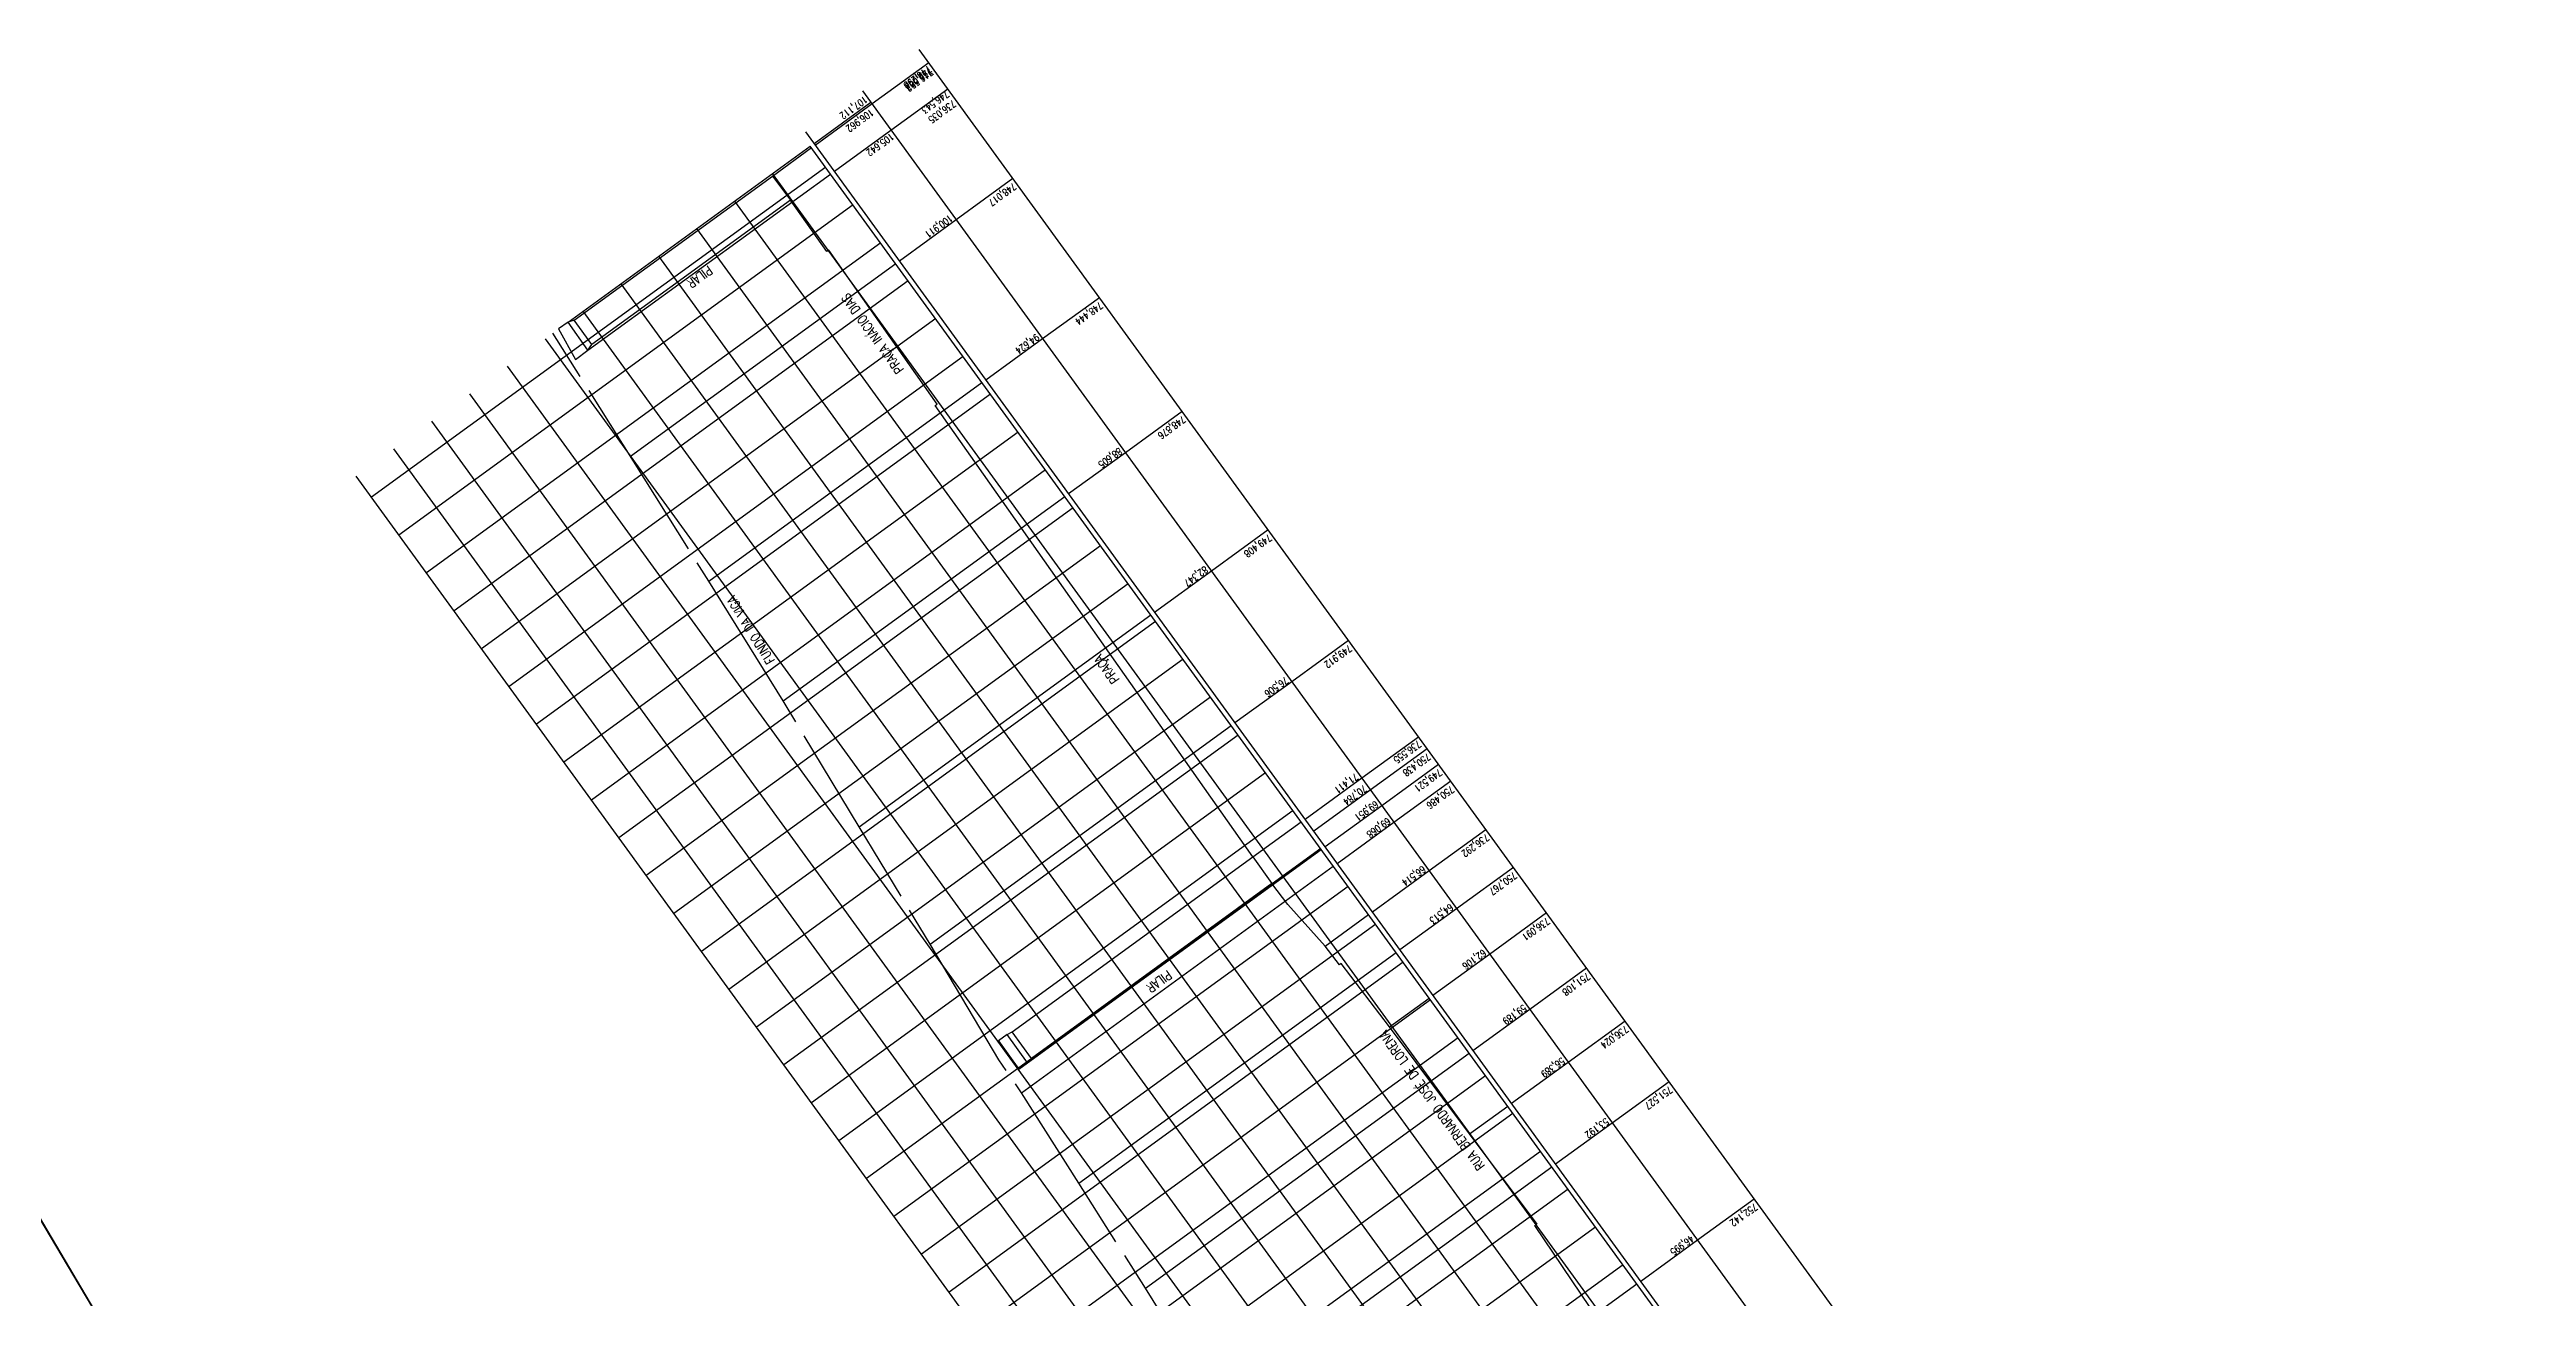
# Model space of a CAD drawing. Header units: metres. Extents: x 318500 to 325275, y 7408834 to 7428799.
# Drawn here: x 320550 to 320655.8, y 7410459.6 to 7410513 of the extents above; entities that cross this region are included whole.
import ezdxf

# ---------------------------------------------------------------- set-up
doc = ezdxf.new("R2010")
doc.units = ezdxf.units.M
doc.header["$MEASUREMENT"] = 0
doc.linetypes.add('CONTINUO', pattern=[0])
doc.linetypes.add('TRACEJADO', pattern=[8.7, 8, -0.7])
for name, color, linetype in [('Area', 45, 'Continuous'), ('Edificações', 30, 'Continuous'), ('TEXTO', 45, 'Continuous')]:
    doc.layers.add(name, color=color, linetype=linetype)
doc.styles.add('ROMANS', font='romans', dxfattribs={"height": 0.2})

msp = doc.modelspace()

# ---------------------------------------------------------------- linework, layer by layer
at = {"layer": 'Area'}
msp.add_lwpolyline([(320547.46, 7410466.51), (320554.25, 7410455.06)], dxfattribs=at)
at = {"layer": 'Edificações'}
msp.add_lwpolyline([(320548.59, 7410464.61), (320542.18, 7410468.95), (320539.73, 7410465.55), (320540.95, 7410464.73), (320536.15, 7410456.76), (320544.48, 7410451.45), (320544.07, 7410450.28), (320547.91, 7410447.54), (320553.84, 7410455.76), (320551.49, 7410459.71), (320550, 7410462.22), (320548.59, 7410464.61)], close=True, dxfattribs=at)
at = {"layer": 'TEXTO', "linetype": 'TRACEJADO', "elevation": -147.49, "flags": 128}
msp.add_lwpolyline([(320632.07, 7410402.76), (320621.47, 7410420.01), (320618.14, 7410425.42), (320615.18, 7410430.05), (320611.87, 7410435.55), (320606.28, 7410444.66), (320603.14, 7410449.53), (320600, 7410454.91), (320596.81, 7410460.01), (320593.96, 7410464.51), (320591.51, 7410468.36), (320590.54, 7410469.78), (320587.6, 7410474.72), (320584.57, 7410479.74), (320581.32, 7410485.12), (320578.14, 7410490.24), (320571.48, 7410500.84)], dxfattribs=at)
at = {"layer": 'TEXTO', "linetype": 'CONTINUO'}
for points in [[(320655.85, 7410418.4, -147.49), (320587.14, 7410512.96, -147.49)], [(320585.12, 7410510.65, -147.49), (320587.55, 7410512.41, -147.49)], [(320582.64, 7410508.95, -147.49), (320585.07, 7410510.71, -147.49)], [(320582.69, 7410508.88, -147.49), (320585.12, 7410510.65, -147.49)], [(320653.42, 7410416.64, -147.49), (320584.72, 7410511.2, -147.49)], [(320585.93, 7410509.52, -147.49), (320588.36, 7410511.29, -147.49)], [(320650.99, 7410414.88, -147.49), (320582.29, 7410509.44, -147.49)], [(320583.51, 7410507.76, -147.49), (320585.93, 7410509.52, -147.49)], [(320572.13, 7410501.31, 1.87), (320582.48, 7410508.83, -0.69)], [(320580.86, 7410507.55, -0.28), (320582.53, 7410508.77, -147.49)], [(320650.05, 7410415.83, -147.49), (320582.48, 7410508.83, -0.69)], [(320583.14, 7410507.93, -0.69), (320563.72, 7410493.83, -147.49)], [(320572.97, 7410500.11, 1.87), (320583.35, 7410507.64, -147.49)], [(320648.44, 7410414.65, -147.49), (320580.86, 7410507.66, -0.29)], [(320588.72, 7410505.7, -147.49), (320591.14, 7410507.46, -147.49)], [(320584.31, 7410506.32, -0.69), (320564.89, 7410492.21, -147.49)], [(320646.82, 7410413.48, -147.49), (320579.25, 7410506.48, 0.11)], [(320601.4, 7410478.45, -0.18), (320587.82, 7410497.75, -147.49), (320587.9, 7410497.81, -147.49), (320583.27, 7410504.39, -147.49), (320583.19, 7410504.33, -147.49), (320581.64, 7410506.53, -0.29)], [(320645.2, 7410412.3, -147.49), (320577.63, 7410505.31, 0.51)], [(320586.29, 7410503.93, -147.49), (320588.72, 7410505.7, -147.49)], [(320585.49, 7410504.7, -0.69), (320566.07, 7410490.59, -147.49)], [(320643.58, 7410411.12, -147.49), (320576.01, 7410504.13, 0.91)], [(320586.66, 7410503.08, -0.69), (320567.25, 7410488.97, -147.49)], [(320574.79, 7410495.58, 2.11), (320586.13, 7410503.82, -147.49)], [(320641.96, 7410409.95, -147.49), (320574.39, 7410502.95, 1.31)], [(320592.41, 7410500.61, -147.49), (320594.84, 7410502.37, -147.49)], [(320587.84, 7410501.46, -0.69), (320568.42, 7410487.35, -147.49)], [(320572.38, 7410501.39, 1.82), (320572.13, 7410501.31, 1.87)], [(320640.35, 7410408.77, -147.49), (320572.77, 7410501.78, 1.71)], [(320638.73, 7410407.6, -147.49), (320571.16, 7410500.6, 2.11)], [(320572.97, 7410500.11, 1.87), (320573.14, 7410500.35, 1.82)], [(320589.98, 7410498.85, -147.49), (320592.41, 7410500.61, -147.49)], [(320637.11, 7410406.42, -147.49), (320569.54, 7410499.43, 2.51)], [(320589.01, 7410499.84, -0.69), (320569.6, 7410485.74, -147.49)], [(320635.49, 7410405.25, -147.49), (320567.92, 7410498.25, 2.91)], [(320590.19, 7410498.23, -0.69), (320570.77, 7410484.12, -147.49)], [(320578.14, 7410490.24, 2.2), (320589.82, 7410498.73, -147.49)], [(320633.87, 7410404.07, -147.49), (320566.3, 7410497.08, 3.31)], [(320595.95, 7410495.74, -147.49), (320598.38, 7410497.5, -147.49)], [(320632.26, 7410402.9, -147.49), (320564.68, 7410495.9, 3.71)], [(320591.36, 7410496.61, -0.69), (320571.95, 7410482.5, -147.49)], [(320593.52, 7410493.98, -147.49), (320595.95, 7410495.74, -147.49)], [(320630.64, 7410401.72, -147.49), (320563.07, 7410494.73, -147.49)], [(320592.54, 7410494.99, -0.69), (320573.12, 7410480.88, -147.49)], [(320581.32, 7410485.12, 2.28), (320593.36, 7410493.86, -147.49)], [(320593.72, 7410493.37, -0.69), (320574.3, 7410479.26, -147.49)], [(320599.63, 7410490.68, -147.49), (320602.05, 7410492.44, -147.49)], [(320594.89, 7410491.75, -0.69), (320575.47, 7410477.65, -147.49)], [(320597.2, 7410488.92, -147.49), (320599.63, 7410490.68, -147.49)], [(320596.07, 7410490.13, -0.69), (320576.65, 7410476.03, -147.49)], [(320597.24, 7410488.52, -0.69), (320577.83, 7410474.41, -147.49)], [(320584.57, 7410479.74, 2.39), (320597.04, 7410488.8, -147.49)], [(320603.06, 7410485.95, -147.49), (320605.49, 7410487.72, -147.49)], [(320598.42, 7410486.9, -0.69), (320579, 7410472.79, -147.49)], [(320599.59, 7410485.28, -0.69), (320580.18, 7410471.17, -147.49)], [(320600.63, 7410484.19, -147.49), (320603.06, 7410485.95, -147.49)], [(320587.6, 7410474.72, 2.49), (320600.47, 7410484.07, -147.49)], [(320600.77, 7410483.66, -0.69), (320581.35, 7410469.56, -147.49)], [(320606.06, 7410481.83, -147.49), (320608.48, 7410483.59, -147.49)], [(320606.42, 7410481.32, -147.49), (320608.85, 7410483.09, -147.49)], [(320601.94, 7410482.04, -0.69), (320582.53, 7410467.94, -147.49)], [(320606.91, 7410480.65, -147.49), (320609.34, 7410482.41, -147.49)], [(320603.63, 7410480.07, -147.49), (320606.06, 7410481.83, -147.49)], [(320604, 7410479.56, -147.49), (320606.42, 7410481.32, -147.49)], [(320607.43, 7410479.94, -147.49), (320609.86, 7410481.7, -147.49)], [(320603.12, 7410480.43, -0.69), (320583.7, 7410466.32, -147.49)], [(320601.4, 7410478.45, -0.18), (320603.47, 7410479.95, -147.49)], [(320604.49, 7410478.89, -147.49), (320606.91, 7410480.65, -147.49)], [(320605.01, 7410478.17, -147.49), (320607.43, 7410479.94, -147.49)], [(320604.3, 7410478.81, -0.69), (320584.88, 7410464.7, -147.49)], [(320591.77, 7410469.65, 2.41), (320604.32, 7410478.77, -147.49)], [(320608.93, 7410477.87, -147.49), (320611.36, 7410479.63, -147.49)], [(320591.51, 7410468.36, 2.6), (320604.84, 7410478.05, -147.49)], [(320606.51, 7410476.11, -147.49), (320608.93, 7410477.87, -147.49)], [(320610.11, 7410476.25, -147.49), (320612.54, 7410478.01, -147.49)], [(320605.47, 7410477.19, -0.69), (320586.05, 7410463.08, -147.49)], [(320605.18, 7410473.9, -147.49), (320605.1, 7410473.84, -147.49), (320604.49, 7410474.64, -0.23), (320602.89, 7410476.41, -0.18), (320602.21, 7410477.31, -0.18)], [(320606.65, 7410475.57, -0.69), (320587.23, 7410461.47, -147.49)], [(320604.49, 7410474.64, -0.23), (320606.34, 7410475.99, -147.49)], [(320607.68, 7410474.49, -147.49), (320610.11, 7410476.25, -147.49)], [(320611.52, 7410474.3, -147.49), (320613.95, 7410476.07, -147.49)], [(320607.82, 7410473.95, -0.69), (320588.41, 7410459.85, -147.49)], [(320593.96, 7410464.51, 2.66), (320607.52, 7410474.37, -147.49)], [(320613.55, 7410462.75, -0.3), (320610.66, 7410466.61, -0.27), (320607.24, 7410471.19, -0.26), (320605.18, 7410473.9, -147.49)], [(320609.1, 7410472.54, -147.49), (320611.52, 7410474.3, -147.49)], [(320613.24, 7410471.94, -147.49), (320615.67, 7410473.71, -147.49)], [(320609, 7410472.34, -0.69), (320589.58, 7410458.23, -147.49)], [(320607.24, 7410471.19, -0.26), (320608.94, 7410472.42, -147.49)], [(320610.81, 7410470.18, -147.49), (320613.24, 7410471.94, -147.49)], [(320614.88, 7410469.68, -147.49), (320617.31, 7410471.44, -147.49)], [(320610.17, 7410470.72, -0.69), (320590.76, 7410456.61, -147.49)], [(320590.89, 7410470.86, 2.41), (320591.11, 7410470.97, 2.36)], [(320591.77, 7410469.65, 2.41), (320591.93, 7410469.84, 2.36)], [(320596.81, 7410460.01, 2.73), (320610.65, 7410470.06, -147.49)], [(320612.46, 7410467.92, -147.49), (320614.88, 7410469.68, -147.49)], [(320611.35, 7410469.1, -0.69), (320591.93, 7410454.99, -147.49)], [(320616.76, 7410467.09, -147.49), (320619.19, 7410468.85, -147.49)], [(320612.52, 7410467.48, -0.69), (320593.11, 7410453.38, -147.49)], [(320610.66, 7410466.61, -0.29), (320612.3, 7410467.8, -147.49)], [(320614.34, 7410465.33, -147.49), (320616.76, 7410467.09, -147.49)], [(320613.7, 7410465.86, -0.69), (320594.28, 7410451.76, -147.49)], [(320600, 7410454.91, 2.81), (320614.18, 7410465.21, -147.49)], [(320614.88, 7410464.25, -0.69), (320595.46, 7410450.14, -147.49)], [(320620.41, 7410462.08, -147.49), (320622.83, 7410463.84, -147.49)], [(320616.05, 7410462.63, -0.69), (320596.63, 7410448.52, -147.49)], [(320616.7, 7410456.93, -0.13), (320615.82, 7410459.19, -0.25), (320613.46, 7410462.69, -0.28), (320613.55, 7410462.74, -0.3)], [(320617.98, 7410460.31, -147.49), (320620.41, 7410462.08, -147.49)], [(320617.23, 7410461.01, -0.69), (320597.81, 7410446.9, -147.49)], [(320603.14, 7410449.53, 2.94), (320617.82, 7410460.2, -147.49)]]:
    msp.add_polyline3d(points, dxfattribs=at)
for points in [[(320573.14, 7410500.35, 1.82), (320572.38, 7410501.39, 1.82), (320580.86, 7410507.55, -0.28), (320581.64, 7410506.53, -0.29)], [(320572.44, 7410499.72, 2), (320572.97, 7410500.11, 1.87), (320572.13, 7410501.31, 1.87), (320571.72, 7410501.02, 1.97)], [(320591.93, 7410469.84, 2.36), (320591.11, 7410470.97, 2.36), (320601.4, 7410478.45, -0.18), (320602.21, 7410477.31, -0.18)], [(320591.77, 7410469.65, -147.49), (320590.89, 7410470.86, -147.49), (320590.52, 7410470.59, -147.49), (320591.4, 7410469.38, -147.49)]]:
    msp.add_polyline3d(points, close=True, dxfattribs=at)

# ---------------------------------------------------------------- texts
at = {"layer": 'TEXTO', "style": 'ROMANS', "width": 0.8}
for s, height, rotation, p in [('746,793', 0.3, 216, (320587.51, 7410512.29, -147.49)), ('747,296', 0.3, 216, (320587.52, 7410512.28, -147.49)), ('736,063', 0.3, 216, (320587.56, 7410512.22, -147.49)), ('746,552', 0.3, 216, (320587.6, 7410512.17, -147.49)), ('107,112', 0.3, 216, (320584.79, 7410510.99, -1.31)), ('746,543', 0.3, 216, (320588.28, 7410511.23, -147.49)), ('736,035', 0.3, 216, (320588.57, 7410510.82, -147.49)), ('106,962', 0.3, 216, (320585.06, 7410510.44, -1.3)), ('105,642', 0.3, 216, (320585.92, 7410509.41, -1.32)), ('748,017', 0.3, 216, (320591.15, 7410507.28, -147.49)), ('100,911', 0.3, 216, (320588.43, 7410505.92, -147.49)), ('PILAR', 0.4, 216, (320578.11, 7410503.75, 1.49)), ('PRAÇA INÁCIO DIAS', 0.4, 126, (320586.5, 7410499.29, -0.24)), ('748,444', 0.3, 216, (320594.85, 7410502.19, -147.49)), ('94,624', 0.3, 216, (320592.13, 7410500.83, -147.49)), ('748,876', 0.3, 216, (320598.39, 7410497.32, -147.49)), ('88,605', 0.3, 216, (320595.67, 7410495.96, -147.49)), ('749,408', 0.3, 216, (320602.07, 7410492.26, -147.49)), ('82,347', 0.3, 216, (320599.34, 7410490.9, -147.49)), ('FUNDO DA VIGA', 0.4, 121.9238, (320580.98, 7410486.85, 3.42)), ('749,912', 0.3, 216, (320605.5, 7410487.53, -147.49)), ('PRAÇA', 0.4, 126, (320595.71, 7410486.04, -0.17)), ('76,506', 0.3, 216, (320602.78, 7410486.17, -147.49)), ('736,555', 0.3, 216, (320608.46, 7410483.45, -1.91)), ('71,411', 0.3, 216, (320605.77, 7410482.05, -1.31)), ('750,438', 0.3, 216, (320608.86, 7410482.9, -147.49)), ('749,521', 0.3, 216, (320609.35, 7410482.23, -1.91)), ('70,784', 0.3, 216, (320606.14, 7410481.54, -1.31)), ('69,951', 0.3, 216, (320606.63, 7410480.87, -147.49)), ('750,486', 0.3, 216, (320609.87, 7410481.51, -147.49)), ('69,068', 0.3, 216, (320607.15, 7410480.15, -147.49)), ('736,292', 0.3, 216, (320611.37, 7410479.45, -1.91)), ('66,514', 0.3, 216, (320608.65, 7410478.09, -1.31)), ('750,767', 0.3, 216, (320612.55, 7410477.83, -147.49)), ('64,513', 0.3, 216, (320609.83, 7410476.47, -147.49)), ('736,091', 0.3, 216, (320613.96, 7410475.88, -1.91)), ('62,106', 0.3, 216, (320611.24, 7410474.52, -1.31)), ('PILAR', 0.4, 216, (320597.75, 7410473.63, 1.49)), ('751,108', 0.3, 216, (320615.68, 7410473.52, -147.49)), ('59,189', 0.3, 216, (320612.96, 7410472.16, -147.49)), ('RUA BERNARDO JOSÉ DE LORENA', 0.4, 126, (320611.34, 7410465.24, -0.25)), ('736,024', 0.3, 216, (320617.32, 7410471.26, -1.91)), ('56,389', 0.3, 216, (320614.6, 7410469.9, -1.31)), ('751,527', 0.3, 216, (320619.2, 7410468.67, -147.49)), ('53,192', 0.3, 216, (320616.48, 7410467.31, -147.49)), ('752,142', 0.3, 216, (320622.84, 7410463.66, -147.49)), ('46,995', 0.3, 216, (320620.12, 7410462.3, -147.49))]:
    msp.add_text(s, height=height, rotation=rotation, dxfattribs=at).set_placement(p)

doc.saveas('drawing.dxf')
